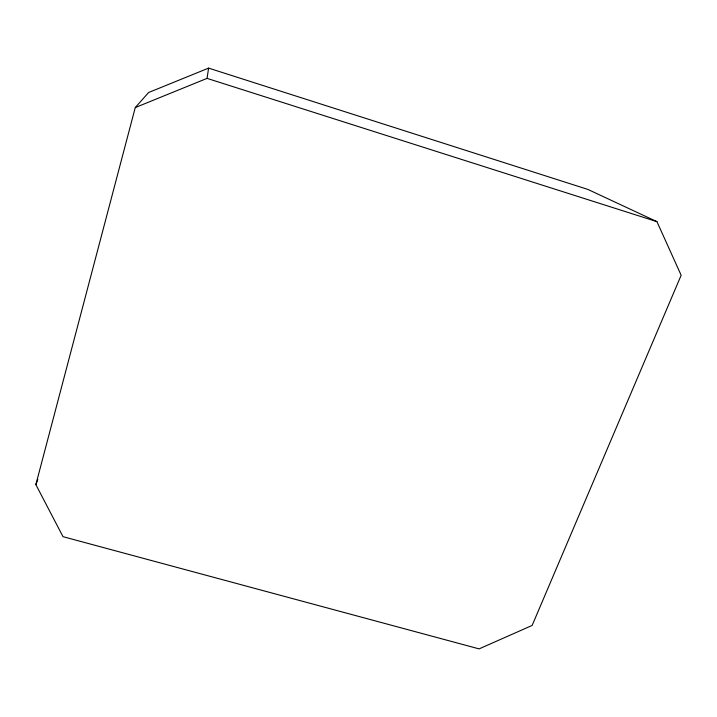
<?xml version="1.0" encoding="UTF-8"?>
<svg xmlns="http://www.w3.org/2000/svg" width="717" height="717" viewBox="0 0 717 717"><rect width="100%" height="100%" fill="white"/><g stroke="black" fill="none" stroke-linecap="round" stroke-linejoin="round"><path stroke-width="1.08" d="M135.262 107.568L207.052 78.377L208.602 68.115L587.877 189.422L656.933 221.643L681.15 275.265L532.139 625.439L479.09 648.885L63.015 536.674L35.85 484.629L135.262 107.568L148.643 92.493L208.602 68.115M35.85 484.629L37.84 479.476M207.052 78.377L656.933 221.643"/></g></svg>
